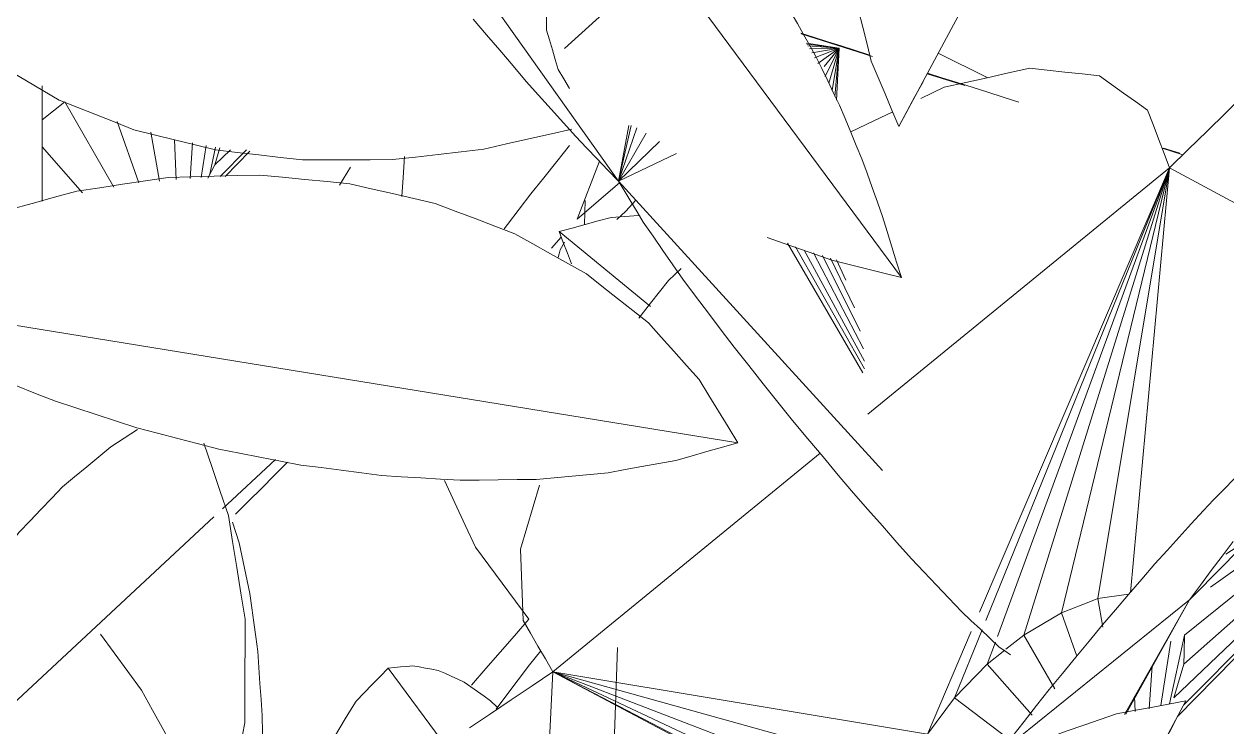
# Model space of a CAD drawing. Header units: metres. Extents: x 13.9 to 26.7, y -0.2 to 3.2.
# Drawn here: x 21.1602 to 21.2302, y 1.4174 to 1.4583 of the extents above; entities that cross this region are included whole.
import ezdxf

# ---------------------------------------------------------------- set-up
doc = ezdxf.new("R2010")
doc.units = ezdxf.units.M
for name, color, linetype, lineweight in [('Importações nas famílias', 10, 'Continuous', 5), ('Quadro estrutural', 7, 'Continuous', 5), ('Vegetação', 7, 'Continuous', 5)]:
    doc.layers.add(name, color=color, linetype=linetype, lineweight=lineweight)

# ---------------------------------------------------------------- blocks, each defined once
blk = doc.blocks.new('Planta_pergolado_12200 - plantas pergolado_skp_Component_12-V2690-Corte 1')
at = {"layer": 'Importações nas famílias'}
blk.add_line((21.227795, 1.418904), (21.208776, 1.383444), dxfattribs=at)
at = {"layer": 'Importações nas famílias', "flags": 128}
for points in [[(21.223757, 1.418159), (21.224767, 1.418345), (21.225776, 1.418532), (21.226786, 1.418718), (21.227795, 1.418904)], [(21.219941, 1.416826), (21.220895, 1.417159), (21.221849, 1.417492), (21.222803, 1.417826), (21.223757, 1.418159)], [(21.227316, 1.417993), (21.227076, 1.417537), (21.226836, 1.417081)], [(21.216436, 1.414936), (21.217312, 1.415408), (21.218188, 1.415881), (21.219064, 1.416353), (21.219941, 1.416826)], [(21.226836, 1.417081), (21.226555, 1.41655), (21.226273, 1.416018), (21.225992, 1.415486), (21.225711, 1.414954)], [(21.213325, 1.412533), (21.214103, 1.413134), (21.214881, 1.413734), (21.215658, 1.414335), (21.216436, 1.414936)], [(21.225711, 1.414954), (21.225391, 1.414352), (21.225071, 1.413751), (21.224751, 1.413149), (21.224431, 1.412547)], [(21.210681, 1.409675), (21.211342, 1.410389), (21.212003, 1.411104), (21.212664, 1.411819), (21.213325, 1.412533)], [(21.224431, 1.412547), (21.224077, 1.411882), (21.223722, 1.411216), (21.223368, 1.410551), (21.223013, 1.409886)], [(21.223013, 1.409886), (21.222627, 1.409165), (21.222242, 1.408443), (21.221856, 1.407722), (21.221471, 1.407001)], [(21.208567, 1.406428), (21.209095, 1.407239), (21.209624, 1.408051), (21.210153, 1.408863), (21.210681, 1.409675)], [(21.221471, 1.407001), (21.221059, 1.406232), (21.220646, 1.405462), (21.220234, 1.404693), (21.219822, 1.403924)], [(21.20703, 1.402868), (21.207414, 1.403758), (21.207798, 1.404648), (21.208182, 1.405538), (21.208567, 1.406428)], [(21.219822, 1.403924), (21.219388, 1.403115), (21.218954, 1.402306), (21.218519, 1.401498), (21.218085, 1.400689)], [(21.206109, 1.399078), (21.206339, 1.400026), (21.206569, 1.400973), (21.2068, 1.40192), (21.20703, 1.402868)], [(21.218085, 1.400689), (21.217634, 1.39985), (21.217182, 1.399011), (21.216731, 1.398172), (21.21628, 1.397332)], [(21.205823, 1.395149), (21.205895, 1.396131), (21.205966, 1.397114), (21.206037, 1.398096), (21.206109, 1.399078)], [(21.21628, 1.397332), (21.215816, 1.396472), (21.215352, 1.395612), (21.214889, 1.394751), (21.214425, 1.393891)], [(21.206181, 1.391171), (21.206091, 1.392166), (21.206002, 1.39316), (21.205913, 1.394155), (21.205823, 1.395149)], [(21.207173, 1.387239), (21.206925, 1.388222), (21.206677, 1.389205), (21.206429, 1.390188), (21.206181, 1.391171)], [(21.208776, 1.383444), (21.208375, 1.384393), (21.207974, 1.385342), (21.207574, 1.38629), (21.207173, 1.387239)], [(21.210149, 1.385979), (21.209714, 1.385176), (21.209245, 1.38431), (21.208776, 1.383444)]]:
    blk.add_lwpolyline(points, dxfattribs=at)
blk = doc.blocks.new('Planta_pergolado_12200 - plantas pergolado_skp_Component_17-V2692-Corte 1')
at = {"layer": 'Importações nas famílias'}
for p in [(21.216926, 1.415857), (21.224222, 1.41812), (21.224293, 1.418139)]:
    blk.add_line(p, (21.228002, 1.424779), dxfattribs=at)
at = {"layer": 'Importações nas famílias', "flags": 128}
for points in [[(21.231201, 1.432426), (21.230604, 1.431814), (21.230008, 1.431202), (21.229411, 1.43059), (21.228814, 1.429979)], [(21.228814, 1.429979), (21.228109, 1.429202), (21.227404, 1.428426), (21.226699, 1.427649), (21.225993, 1.426872)], [(21.228002, 1.424779), (21.228636, 1.42563), (21.229271, 1.42648), (21.229905, 1.427331), (21.230539, 1.428181)], [(21.230642, 1.427452), (21.229982, 1.426784), (21.229322, 1.426116), (21.228662, 1.425448), (21.228002, 1.424779)], [(21.225993, 1.426872), (21.225228, 1.425984), (21.224463, 1.425096), (21.223698, 1.424208), (21.222933, 1.42332)], [(21.222933, 1.42332), (21.222159, 1.42238), (21.221386, 1.421441), (21.220613, 1.420502), (21.21984, 1.419563)], [(21.21984, 1.419563), (21.219111, 1.418636), (21.218383, 1.41771), (21.217655, 1.416783), (21.216926, 1.415857)]]:
    blk.add_lwpolyline(points, dxfattribs=at)
blk = doc.blocks.new('Planta_pergolado_12200 - plantas pergolado_skp_Component_16-V2693-Corte 1')
for name in ['Planta_pergolado_12200 - plantas pergolado_skp_Component_17-V2692-Corte 1', 'Planta_pergolado_12200 - plantas pergolado_skp_Component_12-V2690-Corte 1']:
    blk.add_blockref(name, (0, 0))
blk = doc.blocks.new('Planta_pergolado_12200 - plantas pergolado_skp_-V2729-Corte 1')
at = {"layer": 'Importações nas famílias'}
blk.add_line((21.193866, 1.397514), (21.194717, 1.422007), dxfattribs=at)
blk.add_blockref('Planta_pergolado_12200 - plantas pergolado_skp_Component_16-V2693-Corte 1', (0, 0))
blk = doc.blocks.new('Planta_pergolado_12200 - plantas pergolado_skp_Component_17-V2943-Corte 1')
at = {"layer": 'Importações nas famílias'}
for p, q in [((21.212369, 1.453933), (21.213738, 1.454582)), ((21.209296, 1.435576), (21.226844, 1.449906)), ((21.226844, 1.449906), (21.215792, 1.424065)), ((21.216157, 1.423587), (21.226844, 1.449906)), ((21.216826, 1.422642), (21.226844, 1.449906)), ((21.226844, 1.449906), (21.218367, 1.422738)), ((21.226844, 1.449906), (21.220562, 1.424035)), ((21.222675, 1.424851), (21.226844, 1.449906)), ((21.22457, 1.425214), (21.226844, 1.449906)), ((21.247591, 1.438713), (21.226844, 1.449906)), ((21.197696, 1.443357), (21.198426, 1.444046)), ((21.247591, 1.438713), (21.227091, 1.419076)), ((21.247591, 1.438713), (21.227306, 1.417995)), ((21.247591, 1.438713), (21.227658, 1.41866)), ((21.247591, 1.438713), (21.227685, 1.421046)), ((21.247591, 1.438713), (21.227712, 1.422738)), ((21.247591, 1.438713), (21.229226, 1.425513)), ((21.247591, 1.438713), (21.23012, 1.427447)), ((21.19096, 1.420602), (21.206518, 1.433307)), ((21.22225, 1.424687), (21.220562, 1.424035)), ((21.22225, 1.424687), (21.222675, 1.424851)), ((21.222675, 1.424851), (21.224463, 1.425115)), ((21.222675, 1.424851), (21.22297, 1.423186)), ((21.220562, 1.424035), (21.218367, 1.422738)), ((21.221445, 1.421506), (21.220562, 1.424035)), ((21.215309, 1.422935), (21.212754, 1.416963)), ((21.214325, 1.419076), (21.215933, 1.423037)), ((21.218367, 1.422738), (21.217327, 1.421911)), ((21.220161, 1.419605), (21.218367, 1.422738)), ((21.226339, 1.418636), (21.226914, 1.422373)), ((21.227712, 1.422738), (21.226844, 1.418729)), ((21.227712, 1.422738), (21.227696, 1.421724)), ((21.21624, 1.421046), (21.216712, 1.422331)), ((21.217267, 1.421863), (21.21624, 1.421046)), ((21.227696, 1.421724), (21.227685, 1.421046)), ((21.21624, 1.421046), (21.214325, 1.419076)), ((21.218843, 1.41808), (21.21624, 1.421046)), ((21.227685, 1.421046), (21.227091, 1.419076)), ((21.19096, 1.420602), (21.1897, 1.394798)), ((21.212754, 1.416963), (21.19096, 1.420602)), ((21.211634, 1.414849), (21.19096, 1.420602)), ((21.21104, 1.412879), (21.19096, 1.420602)), ((21.211013, 1.411187), (21.19096, 1.420602)), ((21.211044, 1.410156), (21.19096, 1.420602)), ((21.210919, 1.41003), (21.19096, 1.420602)), ((21.225661, 1.418443), (21.225831, 1.420955)), ((21.214325, 1.419076), (21.212754, 1.416963)), ((21.217545, 1.416644), (21.214325, 1.419076)), ((21.224844, 1.418285), (21.224809, 1.419154))]:
    blk.add_line(p, q, dxfattribs=at)
at = {"layer": 'Importações nas famílias', "flags": 128}
for points in [[(21.213738, 1.454582), (21.214982, 1.454861), (21.216227, 1.455141), (21.217472, 1.455421), (21.218717, 1.4557)], [(21.218717, 1.4557), (21.219731, 1.455587), (21.220745, 1.455473), (21.221759, 1.45536), (21.222774, 1.455246)], [(21.222774, 1.455246), (21.223471, 1.454749), (21.224168, 1.454252), (21.224865, 1.453755), (21.225562, 1.453258)], [(21.226844, 1.449906), (21.227935, 1.450973), (21.229026, 1.45204), (21.230117, 1.453107), (21.231208, 1.454174)], [(21.20829, 1.451999), (21.209631, 1.452635), (21.210735, 1.453158)], [(21.225562, 1.453258), (21.225883, 1.45242), (21.226203, 1.451582), (21.226524, 1.450744), (21.226844, 1.449906)], [(21.195953, 1.441153), (21.196649, 1.442033), (21.197696, 1.443357)], [(21.189082, 1.427732), (21.18945, 1.428974), (21.189817, 1.430216), (21.190185, 1.431459)], [(21.189222, 1.423581), (21.189187, 1.424619), (21.189152, 1.425657), (21.189117, 1.426694), (21.189082, 1.427732)], [(21.19096, 1.420602), (21.190525, 1.421347), (21.190091, 1.422091), (21.189656, 1.422836), (21.189222, 1.423581)], [(21.186113, 1.417347), (21.187325, 1.418161), (21.188536, 1.418975), (21.189748, 1.419788), (21.19096, 1.420602)]]:
    blk.add_lwpolyline(points, dxfattribs=at)
blk = doc.blocks.new('Planta_pergolado_12200 - plantas pergolado_skp_Component_16-V2944-Corte 1')
blk.add_blockref('Planta_pergolado_12200 - plantas pergolado_skp_Component_17-V2943-Corte 1', (0, 0))
blk = doc.blocks.new('Planta_pergolado_12200 - plantas pergolado_skp_-V2966-Corte 1')
at = {"layer": 'Importações nas famílias'}
blk.add_line((21.212116, 1.475464), (21.19163, 1.456831), dxfattribs=at)
blk.add_blockref('Planta_pergolado_12200 - plantas pergolado_skp_Component_16-V2944-Corte 1', (0, 0))
blk = doc.blocks.new('Planta_pergolado_12200 - plantas pergolado_skp_-V2967-Corte 1')
blk.add_blockref('Planta_pergolado_12200 - plantas pergolado_skp_-V2966-Corte 1', (0, 0))
blk = doc.blocks.new('Planta_pergolado_12200 - plantas pergolado_skp_-V2968-Corte 1')
for name in ['Planta_pergolado_12200 - plantas pergolado_skp_-V2967-Corte 1', 'Planta_pergolado_12200 - plantas pergolado_skp_-V2729-Corte 1']:
    blk.add_blockref(name, (0, 0))
blk = doc.blocks.new('Planta_pergolado_12200 - plantas pergolado_skp_Component_12-V3044-Corte 1')
at = {"layer": 'Importações nas famílias'}
for p, q in [((21.171725, 1.430067), (21.174811, 1.432938)), ((21.152576, 1.412255), (21.171237, 1.429613)), ((21.155824, 1.414538), (21.155332, 1.414143))]:
    blk.add_line(p, q, dxfattribs=at)
at = {"layer": 'Importações nas famílias', "flags": 128}
for points in [[(21.16524, 1.433686), (21.166009, 1.434188), (21.166779, 1.434691)], [(21.162426, 1.431353), (21.16313, 1.431936), (21.163833, 1.432519), (21.164537, 1.433103), (21.16524, 1.433686)], [(21.175514, 1.432792), (21.174766, 1.432034), (21.174019, 1.431276)], [(21.159907, 1.428724), (21.160536, 1.429382), (21.161166, 1.430039), (21.161796, 1.430696), (21.162426, 1.431353)], [(21.174019, 1.431276), (21.173256, 1.430521), (21.172494, 1.429766)], [(21.15771, 1.425829), (21.158259, 1.426553), (21.158808, 1.427276), (21.159357, 1.428), (21.159907, 1.428724)], [(21.15586, 1.422698), (21.156322, 1.42348), (21.156785, 1.424263), (21.157247, 1.425046), (21.15771, 1.425829)], [(21.154377, 1.419367), (21.154748, 1.4202), (21.155118, 1.421032), (21.155489, 1.421865), (21.15586, 1.422698)], [(21.153279, 1.415873), (21.153553, 1.416746), (21.153828, 1.41762), (21.154102, 1.418493), (21.154377, 1.419367)], [(21.152576, 1.412255), (21.152752, 1.413159), (21.152927, 1.414064), (21.153103, 1.414968), (21.153279, 1.415873)], [(21.155332, 1.414143), (21.154936, 1.413852), (21.154539, 1.413561), (21.154142, 1.413269), (21.153746, 1.412978)], [(21.153746, 1.412978), (21.153453, 1.412797), (21.153161, 1.412616), (21.152869, 1.412435), (21.152576, 1.412255)]]:
    blk.add_lwpolyline(points, dxfattribs=at)
blk = doc.blocks.new('Planta_pergolado_12200 - plantas pergolado_skp_Component_12-V625-Corte 1')
at = {"layer": 'Importações nas famílias'}
blk.add_line((16.713367, 1.409549), (16.713492, 1.408779), dxfattribs=at)
at = {"layer": 'Importações nas famílias', "flags": 128}
for points in [[(16.71424, 1.437519), (16.714043, 1.436914), (16.713846, 1.436309)], [(16.713846, 1.436309), (16.71369, 1.435576), (16.713533, 1.434843), (16.713376, 1.43411), (16.71322, 1.433377)], [(16.71322, 1.433377), (16.713107, 1.432534), (16.712994, 1.431691), (16.712881, 1.430848), (16.712769, 1.430005)], [(16.712769, 1.430005), (16.712703, 1.429071), (16.712637, 1.428137), (16.71257, 1.427204), (16.712504, 1.42627)], [(16.712504, 1.42627), (16.712486, 1.425268), (16.712468, 1.424266), (16.712451, 1.423264), (16.712433, 1.422261)], [(16.712433, 1.422261), (16.712463, 1.421214), (16.712494, 1.420167), (16.712524, 1.41912), (16.712555, 1.418072)], [(16.712555, 1.418072), (16.712634, 1.417005), (16.712712, 1.415937), (16.71279, 1.414869), (16.712869, 1.413801)], [(16.712869, 1.413801), (16.712993, 1.412738), (16.713118, 1.411675), (16.713242, 1.410612), (16.713367, 1.409549)]]:
    blk.add_lwpolyline(points, dxfattribs=at)
blk = doc.blocks.new('Planta_pergolado_12200 - plantas pergolado_skp_Component_12-V626-Corte 1')
at = {"layer": 'Importações nas famílias'}
blk.add_line((16.69223, 1.474576), (16.675313, 1.451748), dxfattribs=at)
at = {"layer": 'Importações nas famílias', "flags": 128}
for points in [[(16.689323, 1.47445), (16.688944, 1.47428), (16.688565, 1.474109), (16.688187, 1.473939), (16.687808, 1.473768)], [(16.690802, 1.474721), (16.690433, 1.474653), (16.690063, 1.474585), (16.689693, 1.474518), (16.689323, 1.47445)], [(16.69223, 1.474576), (16.691873, 1.474612), (16.691516, 1.474648), (16.691159, 1.474685), (16.690802, 1.474721)], [(16.694104, 1.472664), (16.693635, 1.473142), (16.693167, 1.47362), (16.692698, 1.474098), (16.69223, 1.474576)], [(16.687808, 1.473768), (16.687424, 1.473497), (16.68704, 1.473225), (16.686657, 1.472954), (16.686273, 1.472682)], [(16.686273, 1.472682), (16.685889, 1.472312), (16.685505, 1.471943), (16.685121, 1.471573), (16.684737, 1.471204)], [(16.695368, 1.470585), (16.695052, 1.471105), (16.694736, 1.471625), (16.69442, 1.472145), (16.694104, 1.472664)], [(16.684737, 1.471204), (16.684356, 1.47074), (16.683976, 1.470276), (16.683596, 1.469813), (16.683215, 1.469349)], [(16.695992, 1.468388), (16.695836, 1.468938), (16.69568, 1.469487), (16.695524, 1.470036), (16.695368, 1.470585)], [(16.683215, 1.469349), (16.682843, 1.468797), (16.68247, 1.468245), (16.682098, 1.467692), (16.681726, 1.46714)], [(16.695963, 1.466125), (16.69597, 1.466691), (16.695978, 1.467256), (16.695985, 1.467822), (16.695992, 1.468388)], [(16.681726, 1.46714), (16.681365, 1.466505), (16.681005, 1.46587), (16.680645, 1.465235), (16.680285, 1.4646)], [(16.69528, 1.463847), (16.695451, 1.464417), (16.695622, 1.464986), (16.695792, 1.465555), (16.695963, 1.466125)], [(16.680285, 1.4646), (16.67994, 1.46389), (16.679596, 1.463179), (16.679252, 1.462469), (16.678908, 1.461758)], [(16.69462, 1.462729), (16.69495, 1.463288), (16.69528, 1.463847)], [(16.678908, 1.461758), (16.678584, 1.46098), (16.67826, 1.460202), (16.677935, 1.459423), (16.677611, 1.458645)], [(16.677611, 1.458645), (16.67731, 1.457808), (16.67701, 1.456971), (16.676709, 1.456133), (16.676408, 1.455296)], [(16.676408, 1.455296), (16.676135, 1.454409), (16.675861, 1.453522), (16.675587, 1.452635), (16.675313, 1.451748)], [(16.679353, 1.452759), (16.680297, 1.453087), (16.681241, 1.453414), (16.682186, 1.453742), (16.68313, 1.45407)], [(16.675313, 1.451748), (16.676323, 1.452001), (16.677333, 1.452253), (16.678343, 1.452506), (16.679353, 1.452759)]]:
    blk.add_lwpolyline(points, dxfattribs=at)
blk = doc.blocks.new('Planta_pergolado_12200 - plantas pergolado_skp_Component_12-V628-Corte 1')
at = {"layer": 'Importações nas famílias'}
for p, q in [((16.656438, 1.495989), (16.675457, 1.460529)), ((16.675667, 1.483512), (16.675138, 1.484324))]:
    blk.add_line(p, q, dxfattribs=at)
at = {"layer": 'Importações nas famílias', "flags": 128}
for points in [[(16.660476, 1.495244), (16.659466, 1.49543), (16.658457, 1.495616), (16.657447, 1.495803), (16.656438, 1.495989)], [(16.664292, 1.49391), (16.663338, 1.494244), (16.662384, 1.494577), (16.66143, 1.49491), (16.660476, 1.495244)], [(16.656917, 1.495078), (16.657157, 1.494622), (16.657397, 1.494166)], [(16.657397, 1.494166), (16.657678, 1.493634), (16.65796, 1.493103), (16.658241, 1.492571), (16.658523, 1.492039)], [(16.667797, 1.49202), (16.666921, 1.492493), (16.666045, 1.492965), (16.665169, 1.493438), (16.664292, 1.49391)], [(16.658523, 1.492039), (16.658842, 1.491437), (16.659162, 1.490835), (16.659482, 1.490233), (16.659802, 1.489632)], [(16.670908, 1.489618), (16.67013, 1.490218), (16.669353, 1.490819), (16.668575, 1.49142), (16.667797, 1.49202)], [(16.659802, 1.489632), (16.660156, 1.488966), (16.660511, 1.488301), (16.660866, 1.487636), (16.66122, 1.486971)], [(16.67223, 1.488189), (16.671569, 1.488903), (16.670908, 1.489618)], [(16.66122, 1.486971), (16.661606, 1.486249), (16.661991, 1.485528), (16.662377, 1.484807), (16.662762, 1.484086)], [(16.662762, 1.484086), (16.663174, 1.483316), (16.663587, 1.482547), (16.663999, 1.481778), (16.664411, 1.481009)], [(16.677203, 1.479952), (16.676819, 1.480842), (16.676435, 1.481732), (16.676051, 1.482622), (16.675667, 1.483512)], [(16.664411, 1.481009), (16.664845, 1.4802), (16.665279, 1.479391), (16.665714, 1.478582), (16.666148, 1.477774)], [(16.678124, 1.476163), (16.677894, 1.47711), (16.677664, 1.478058), (16.677433, 1.479005), (16.677203, 1.479952)], [(16.666148, 1.477774), (16.666599, 1.476935), (16.667051, 1.476095), (16.667502, 1.475256), (16.667953, 1.474417)], [(16.67841, 1.472234), (16.678339, 1.473216), (16.678267, 1.474198), (16.678196, 1.475181), (16.678124, 1.476163)], [(16.667953, 1.474417), (16.668417, 1.473557), (16.668881, 1.472696), (16.669344, 1.471836), (16.669808, 1.470976)], [(16.678052, 1.468256), (16.678142, 1.46925), (16.678231, 1.470245), (16.678321, 1.471239), (16.67841, 1.472234)], [(16.67706, 1.464324), (16.677308, 1.465307), (16.677556, 1.46629), (16.677804, 1.467273), (16.678052, 1.468256)], [(16.675457, 1.460529), (16.675858, 1.461478), (16.676259, 1.462426), (16.67666, 1.463375), (16.67706, 1.464324)], [(16.67405, 1.463127), (16.674519, 1.462261), (16.674988, 1.461395), (16.675457, 1.460529)]]:
    blk.add_lwpolyline(points, dxfattribs=at)
blk = doc.blocks.new('Planta_pergolado_12200 - plantas pergolado_skp_Component_12-V3045-Corte 1')
at = {"layer": 'Importações nas famílias'}
blk.add_line((21.196647, 1.441847), (21.191319, 1.446192), dxfattribs=at)
at = {"layer": 'Importações nas famílias', "flags": 128}
for points in [[(21.191319, 1.446192), (21.192077, 1.4464), (21.192834, 1.446607), (21.193591, 1.446815), (21.194348, 1.447022)], [(21.194348, 1.447022), (21.195149, 1.447073), (21.19595, 1.447123)], [(21.192052, 1.444323), (21.191808, 1.444946), (21.191563, 1.445569), (21.191319, 1.446192)]]:
    blk.add_lwpolyline(points, dxfattribs=at)
blk = doc.blocks.new('Planta_pergolado_12200 - plantas pergolado_skp_Component_17-V3046-Corte 1')
at = {"layer": 'Importações nas famílias'}
for p, q in [((21.192375, 1.446926), (21.193663, 1.450288)), ((21.194853, 1.449044), (21.192375, 1.446926)), ((21.195199, 1.447386), (21.195793, 1.448015)), ((21.194688, 1.446893), (21.195199, 1.447386)), ((21.190881, 1.445225), (21.191446, 1.445868)), ((21.191626, 1.445577), (21.191377, 1.445127))]:
    blk.add_line(p, q, dxfattribs=at)
at = {"layer": 'Importações nas famílias', "flags": 128}
for points in [[(21.191934, 1.451203), (21.191182, 1.450264), (21.190429, 1.449325), (21.189677, 1.448385)], [(21.189677, 1.448385), (21.188999, 1.447497), (21.188322, 1.446609), (21.188125, 1.44635)], [(21.191377, 1.445127), (21.191326, 1.444907), (21.191275, 1.444687)]]:
    blk.add_lwpolyline(points, dxfattribs=at)
blk = doc.blocks.new('Planta_pergolado_12200 - plantas pergolado_skp_Component_16-V3047-Corte 1')
for name in ['Planta_pergolado_12200 - plantas pergolado_skp_Component_17-V3046-Corte 1', 'Planta_pergolado_12200 - plantas pergolado_skp_Component_12-V3045-Corte 1', 'Planta_pergolado_12200 - plantas pergolado_skp_Component_12-V3044-Corte 1']:
    blk.add_blockref(name, (0, 0))
at = {"extrusion": (0, 0, -1)}
for name, zscale in [('Planta_pergolado_12200 - plantas pergolado_skp_Component_12-V628-Corte 1', -1), ('Planta_pergolado_12200 - plantas pergolado_skp_Component_12-V626-Corte 1', -0.9999999999999996), ('Planta_pergolado_12200 - plantas pergolado_skp_Component_12-V625-Corte 1', -0.9999999999999996)]:
    blk.add_blockref(name, (-37.88655, -0.008219), dxfattribs=dict(at, zscale=zscale))
blk = doc.blocks.new('Planta_pergolado_12200 - plantas pergolado_skp_-V3114-Corte 1')
blk.add_blockref('Planta_pergolado_12200 - plantas pergolado_skp_Component_16-V3047-Corte 1', (0, 0))
blk = doc.blocks.new('Planta_pergolado_12200 - plantas pergolado_skp_Component_12-V2979-Corte 1')
at = {"layer": 'Importações nas famílias'}
for p, q in [((21.18138, 0.810196), (21.184852, 0.805511)), ((21.17919, 0.807765), (21.179506, 0.808284)), ((21.187337, 0.808302), (21.187721, 0.807932))]:
    blk.add_line(p, q, dxfattribs=at)
at = {"layer": 'Importações nas famílias', "flags": 128}
for points in [[(21.179506, 0.808284), (21.179975, 0.808762), (21.180443, 0.80924), (21.180912, 0.809718), (21.18138, 0.810196)], [(21.18138, 0.810196), (21.181737, 0.810232), (21.182094, 0.810268), (21.182451, 0.810304), (21.182807, 0.810341)], [(21.182807, 0.810341), (21.183177, 0.810273), (21.183547, 0.810205), (21.183917, 0.810138), (21.184287, 0.81007)], [(21.184287, 0.81007), (21.184666, 0.8099), (21.185044, 0.809729), (21.185423, 0.809559), (21.185802, 0.809388)], [(21.185802, 0.809388), (21.186186, 0.809117), (21.186569, 0.808845), (21.186953, 0.808573), (21.187337, 0.808302)], [(21.178242, 0.806205), (21.178558, 0.806725), (21.178874, 0.807245), (21.17919, 0.807764)], [(21.177617, 0.804008), (21.177773, 0.804557), (21.17793, 0.805107), (21.178086, 0.805656), (21.178242, 0.806205)], [(21.177647, 0.801745), (21.177639, 0.80231), (21.177632, 0.802876), (21.177625, 0.803442), (21.177617, 0.804008)], [(21.17833, 0.799467), (21.178159, 0.800037), (21.177988, 0.800606), (21.177817, 0.801175), (21.177647, 0.801745)]]:
    blk.add_lwpolyline(points, dxfattribs=at)
blk = doc.blocks.new('Planta_pergolado_12200 - plantas pergolado_skp_Component_17-V533-Corte 1')
at = {"layer": 'Importações nas famílias'}
blk.add_line((16.6963, 0.819427), (16.696952, 0.818606), dxfattribs=at)
at = {"layer": 'Importações nas famílias', "flags": 128}
blk.add_lwpolyline([(16.696952, 0.818606), (16.697609, 0.817736), (16.698265, 0.816865), (16.6989, 0.816024)], dxfattribs=at)
blk = doc.blocks.new('Planta_pergolado_12200 - plantas pergolado_skp_Component_16-V3181-Corte 1')
at = {"extrusion": (0, 0, -1), "zscale": -0.9999999999999997}
blk.add_blockref('Planta_pergolado_12200 - plantas pergolado_skp_Component_17-V533-Corte 1', (-37.88655, 0.602393), dxfattribs=at)
blk.add_blockref('Planta_pergolado_12200 - plantas pergolado_skp_Component_12-V2979-Corte 1', (0, 0.610611))
blk = doc.blocks.new('Planta_pergolado_12200 - plantas pergolado_skp_Component_17-V3220-Corte 1')
at = {"layer": 'Importações nas famílias'}
for p, q in [((21.162561, 1.453741), (21.161243, 1.452693)), ((21.165408, 1.44877), (21.162561, 1.453741)), ((21.166856, 1.449026), (21.16561, 1.452594)), ((21.167557, 1.451974), (21.168061, 1.449131)), ((21.163591, 1.448454), (21.161243, 1.451127)), ((21.169042, 1.449217), (21.168947, 1.451531)), ((21.169845, 1.449288), (21.169984, 1.451346)), ((21.170488, 1.449344), (21.170775, 1.451205)), ((21.171336, 1.451104), (21.170995, 1.449532)), ((21.171582, 1.45106), (21.171286, 1.45008)), ((21.172195, 1.450951), (21.171286, 1.45008)), ((21.173126, 1.450944), (21.17159, 1.449399)), ((21.173327, 1.450864), (21.171883, 1.449389)), ((21.171286, 1.45008), (21.170878, 1.449309)), ((21.17919, 1.449933), (21.178534, 1.448902))]:
    blk.add_line(p, q, dxfattribs=at)
blk = doc.blocks.new('Planta_pergolado_12200 - plantas pergolado_skp_Component_16-V3221-Corte 1')
blk.add_blockref('Planta_pergolado_12200 - plantas pergolado_skp_Component_17-V3220-Corte 1', (0, 0))
blk = doc.blocks.new('Planta_pergolado_12200 - plantas pergolado_skp_-V3233-Corte 1')
blk.add_blockref('Planta_pergolado_12200 - plantas pergolado_skp_Component_16-V3221-Corte 1', (0, 0))
blk = doc.blocks.new('Planta_pergolado_12200 - plantas pergolado_skp_-V3234-Corte 1')
for name in ['Planta_pergolado_12200 - plantas pergolado_skp_-V3233-Corte 1', 'Planta_pergolado_12200 - plantas pergolado_skp_Component_16-V3181-Corte 1']:
    blk.add_blockref(name, (0, 0))
blk = doc.blocks.new('Planta_pergolado_12200 - plantas pergolado_skp_Component_12-V99-Corte 1')
at = {"layer": 'Importações nas famílias'}
blk.add_line((16.590183, 0.297102), (16.643327, 0.305728), dxfattribs=at)
at = {"layer": 'Importações nas famílias', "flags": 128}
for points in [[(16.617995, 0.312666), (16.61669, 0.312539), (16.615385, 0.312412), (16.614081, 0.312285), (16.612776, 0.312158)], [(16.623329, 0.312523), (16.621995, 0.312559), (16.620662, 0.312595), (16.619329, 0.31263), (16.617995, 0.312666)], [(16.628652, 0.311732), (16.627321, 0.31193), (16.625991, 0.312127), (16.62466, 0.312325), (16.623329, 0.312523)], [(16.612776, 0.312158), (16.61153, 0.311871), (16.610284, 0.311584), (16.609039, 0.311297), (16.607793, 0.31101)], [(16.63384, 0.310311), (16.632543, 0.310666), (16.631246, 0.311021), (16.629949, 0.311377), (16.628652, 0.311732)], [(16.607793, 0.31101), (16.606636, 0.31057), (16.605479, 0.31013), (16.604322, 0.30969), (16.603164, 0.30925)], [(16.63877, 0.308294), (16.637537, 0.308798), (16.636305, 0.309302), (16.635072, 0.309807), (16.63384, 0.310311)], [(16.603164, 0.30925), (16.602123, 0.308667), (16.601081, 0.308084), (16.60004, 0.307501), (16.598998, 0.306919)], [(16.643327, 0.305728), (16.642188, 0.30637), (16.641048, 0.307011), (16.639909, 0.307653), (16.63877, 0.308294)], [(16.598998, 0.306919), (16.598096, 0.306207), (16.597195, 0.305495), (16.596293, 0.304782), (16.595392, 0.30407)], [(16.639026, 0.303411), (16.640101, 0.30399), (16.641176, 0.304569), (16.642252, 0.305149), (16.643327, 0.305728)], [(16.595392, 0.30407), (16.594651, 0.303246), (16.593911, 0.302422), (16.593171, 0.301597), (16.59243, 0.300773)], [(16.63453, 0.301331), (16.635654, 0.301851), (16.636778, 0.302371), (16.637902, 0.302891), (16.639026, 0.303411)], [(16.629889, 0.299511), (16.631049, 0.299966), (16.632209, 0.300421), (16.633369, 0.300876), (16.63453, 0.301331)], [(16.59243, 0.300773), (16.591868, 0.299855), (16.591307, 0.298938), (16.590745, 0.29802), (16.590183, 0.297102)], [(16.625155, 0.297973), (16.626338, 0.298358), (16.627522, 0.298742), (16.628705, 0.299127), (16.629889, 0.299511)], [(16.62038, 0.296732), (16.621574, 0.297043), (16.622767, 0.297353), (16.623961, 0.297663), (16.625155, 0.297973)], [(16.590183, 0.297102), (16.591089, 0.296845), (16.591994, 0.296587), (16.5929, 0.296329), (16.593805, 0.296071)], [(16.615617, 0.295804), (16.616808, 0.296036), (16.617999, 0.296268), (16.619189, 0.2965), (16.62038, 0.296732)], [(16.593805, 0.296071), (16.594788, 0.295893), (16.59577, 0.295715), (16.596753, 0.295537), (16.597735, 0.295359)], [(16.61092, 0.295197), (16.612095, 0.295349), (16.613269, 0.2955), (16.614443, 0.295652), (16.615617, 0.295804)], [(16.597735, 0.295359), (16.598784, 0.295262), (16.599832, 0.295166), (16.600881, 0.29507), (16.601929, 0.294973)], [(16.601929, 0.294973), (16.603032, 0.29496), (16.604135, 0.294946), (16.605238, 0.294933), (16.606341, 0.294919)], [(16.606341, 0.294919), (16.607485, 0.294989), (16.60863, 0.295058), (16.609775, 0.295128), (16.61092, 0.295197)]]:
    blk.add_lwpolyline(points, dxfattribs=at)
blk = doc.blocks.new('Planta_pergolado_12200 - plantas pergolado_skp_Component_12-V926-Corte 1')
at = {"layer": 'Importações nas famílias', "flags": 128}
for points in [[(16.721908, 1.431011), (16.721114, 1.429925), (16.720319, 1.428838), (16.719525, 1.427752)], [(16.719525, 1.427752), (16.71888, 1.426579), (16.718235, 1.425407), (16.717591, 1.424235), (16.716946, 1.423062)]]:
    blk.add_lwpolyline(points, dxfattribs=at)
blk = doc.blocks.new('Planta_pergolado_12200 - plantas pergolado_skp_Component_17-V3281-Corte 1')
at = {"layer": 'Importações nas famílias', "flags": 128}
for points in [[(21.17208, 1.429678), (21.171604, 1.431081), (21.171128, 1.432484), (21.170651, 1.433887)], [(21.173052, 1.423656), (21.172809, 1.425161), (21.172566, 1.426667), (21.172323, 1.428173), (21.17208, 1.429678)], [(21.173026, 1.417634), (21.173032, 1.419139), (21.173039, 1.420645), (21.173046, 1.42215), (21.173052, 1.423656)], [(21.172002, 1.412022), (21.172258, 1.413425), (21.172514, 1.414828), (21.17277, 1.416231), (21.173026, 1.417634)]]:
    blk.add_lwpolyline(points, dxfattribs=at)
blk = doc.blocks.new('Planta_pergolado_12200 - plantas pergolado_skp_Component_16-V3282-Corte 1')
blk.add_blockref('Planta_pergolado_12200 - plantas pergolado_skp_Component_17-V3281-Corte 1', (0, 0))
at = {"extrusion": (0, 0, -1)}
for name, p, zscale in [('Planta_pergolado_12200 - plantas pergolado_skp_Component_12-V99-Corte 1', (-37.79191, 1.136816), -1), ('Planta_pergolado_12200 - plantas pergolado_skp_Component_12-V926-Corte 1', (-37.88655, -0.008219), -0.9999999999999997)]:
    blk.add_blockref(name, p, dxfattribs=dict(at, zscale=zscale))
blk = doc.blocks.new('Planta_pergolado_12200 - plantas pergolado_skp_Component_12-V949-Corte 1')
at = {"layer": 'Importações nas famílias'}
blk.add_line((16.730756, 1.467049), (16.701857, 1.468766), dxfattribs=at)
at = {"layer": 'Importações nas famílias', "flags": 128}
for points in [[(16.700058, 1.475022), (16.699179, 1.474978), (16.697936, 1.474915), (16.696693, 1.474852), (16.69545, 1.474789)], [(16.69545, 1.474789), (16.694213, 1.474637), (16.693507, 1.47455)], [(16.710212, 1.474459), (16.708999, 1.474577), (16.707786, 1.474694), (16.706583, 1.474811)], [(16.714923, 1.473633), (16.713745, 1.473839), (16.712567, 1.474046), (16.71139, 1.474252), (16.710212, 1.474459)], [(16.71944, 1.47246), (16.71831, 1.472753), (16.717181, 1.473046), (16.716052, 1.473339), (16.714923, 1.473633)], [(16.723713, 1.470954), (16.722645, 1.471331), (16.721576, 1.471707), (16.720508, 1.472084), (16.71944, 1.47246)], [(16.727695, 1.469132), (16.7267, 1.469588), (16.725704, 1.470043), (16.724709, 1.470499), (16.723713, 1.470954)], [(16.730431, 1.467544), (16.729519, 1.468073), (16.728607, 1.468603), (16.727695, 1.469132)], [(16.728134, 1.464306), (16.728936, 1.464983), (16.729738, 1.46566), (16.73054, 1.466337)], [(16.724317, 1.462062), (16.725271, 1.462623), (16.726226, 1.463184), (16.72718, 1.463745), (16.728134, 1.464306)], [(16.719981, 1.460335), (16.721065, 1.460767), (16.722149, 1.461198), (16.723233, 1.46163), (16.724317, 1.462062)], [(16.694494, 1.460374), (16.695669, 1.460106), (16.696982, 1.459807), (16.698295, 1.459508), (16.699608, 1.459208)], [(16.715227, 1.459165), (16.716415, 1.459458), (16.717604, 1.45975), (16.718792, 1.460043), (16.719981, 1.460335)], [(16.699608, 1.459208), (16.700935, 1.459055), (16.702263, 1.458902), (16.703591, 1.458749), (16.704919, 1.458596)], [(16.710167, 1.458581), (16.711432, 1.458727), (16.712697, 1.458873), (16.713962, 1.459019), (16.715227, 1.459165)], [(16.704919, 1.458596), (16.706231, 1.458592), (16.707543, 1.458588), (16.708855, 1.458585), (16.710167, 1.458581)]]:
    blk.add_lwpolyline(points, dxfattribs=at)
blk = doc.blocks.new('Planta_pergolado_12200 - plantas pergolado_skp_Component_17-V3299-Corte 1')
at = {"layer": 'Importações nas famílias'}
blk.add_line((21.213376, 1.456568), (21.216227, 1.455154), dxfattribs=at)
at = {"layer": 'Importações nas famílias', "flags": 128}
for points in [[(21.182333, 1.450567), (21.182244, 1.449343), (21.182163, 1.448238)], [(21.184644, 1.431722), (21.185245, 1.430427), (21.185846, 1.429132), (21.186448, 1.427837)], [(21.186448, 1.427837), (21.187224, 1.426792), (21.187999, 1.425747), (21.188775, 1.424701), (21.189551, 1.423656)], [(21.189551, 1.423656), (21.188717, 1.422699), (21.187884, 1.421742), (21.18705, 1.420785), (21.186217, 1.419828)]]:
    blk.add_lwpolyline(points, dxfattribs=at)
blk = doc.blocks.new('Planta_pergolado_12200 - plantas pergolado_skp_Component_16-V3300-Corte 1')
at = {"extrusion": (0, 0, -1), "zscale": -0.9999999999999998}
blk.add_blockref('Planta_pergolado_12200 - plantas pergolado_skp_Component_12-V949-Corte 1', (-37.88655, -0.008219), dxfattribs=at)
blk.add_blockref('Planta_pergolado_12200 - plantas pergolado_skp_Component_17-V3299-Corte 1', (0, 0))
blk = doc.blocks.new('Planta_pergolado_12200 - plantas pergolado_skp_-V3302-Corte 1')
for name in ['Planta_pergolado_12200 - plantas pergolado_skp_Component_16-V3282-Corte 1', 'Planta_pergolado_12200 - plantas pergolado_skp_Component_16-V3300-Corte 1']:
    blk.add_blockref(name, (0, 0))
blk = doc.blocks.new('Planta_pergolado_12200 - plantas pergolado_skp_-V3303-Corte 1')
blk.add_blockref('Planta_pergolado_12200 - plantas pergolado_skp_-V3302-Corte 1', (0, 0))
blk = doc.blocks.new('Planta_pergolado_12200 - plantas pergolado_skp_-V3304-Corte 1')
for name in ['Planta_pergolado_12200 - plantas pergolado_skp_-V3303-Corte 1', 'Planta_pergolado_12200 - plantas pergolado_skp_-V3234-Corte 1', 'Planta_pergolado_12200 - plantas pergolado_skp_-V3114-Corte 1']:
    blk.add_blockref(name, (0, 0))
blk = doc.blocks.new('Planta_pergolado_12200 - plantas pergolado_skp_Component_12-V3464-Corte 1')
at = {"layer": 'Importações nas famílias'}
for p, q in [((21.209562, 1.456377), (21.205403, 1.457694)), ((21.209352, 1.456478), (21.208519, 1.456741)), ((21.214928, 1.454679), (21.212736, 1.455373)), ((21.227618, 1.450663), (21.226408, 1.451046)), ((21.227439, 1.450746), (21.226493, 1.451047))]:
    blk.add_line(p, q, dxfattribs=at)
at = {"layer": 'Importações nas famílias', "flags": 128}
for points in [[(21.208519, 1.456741), (21.207738, 1.456987), (21.206958, 1.457232), (21.206177, 1.457478), (21.205396, 1.457724)], [(21.215353, 1.454582), (21.214478, 1.454859), (21.213602, 1.455136), (21.212752, 1.455404)], [(21.21808, 1.453718), (21.217171, 1.454006), (21.216262, 1.454294), (21.215353, 1.454582)]]:
    blk.add_lwpolyline(points, dxfattribs=at)
blk = doc.blocks.new('Planta_pergolado_12200 - plantas pergolado_skp_Component_17-V3466-Corte 1')
at = {"layer": 'Importações nas famílias'}
for p, q in [((21.194783, 1.449121), (21.178178, 1.472481)), ((21.207622, 1.456857), (21.205715, 1.457143)), ((21.207622, 1.456857), (21.205739, 1.457101)), ((21.207622, 1.456857), (21.205801, 1.456991)), ((21.207622, 1.456857), (21.205899, 1.456818)), ((21.207622, 1.456857), (21.206031, 1.456587)), ((21.207622, 1.456857), (21.206192, 1.456303)), ((21.207622, 1.456857), (21.206379, 1.455972)), ((21.207622, 1.456857), (21.20675, 1.455802)), ((21.207622, 1.456857), (21.206807, 1.455219)), ((21.207622, 1.456857), (21.207019, 1.454815)), ((21.207622, 1.456857), (21.207208, 1.454393)), ((21.207366, 1.454041), (21.207622, 1.456857)), ((21.207622, 1.456857), (21.207463, 1.453826)), ((21.195383, 1.452369), (21.194783, 1.449121)), ((21.195513, 1.452364), (21.194783, 1.449121)), ((21.195848, 1.452225), (21.194783, 1.449121)), ((21.196388, 1.451924), (21.194783, 1.449121)), ((21.197155, 1.451431), (21.194783, 1.449121)), ((21.198147, 1.450735), (21.194783, 1.449121)), ((21.194783, 1.449121), (21.210149, 1.432299)), ((21.209004, 1.437985), (21.20462, 1.445513)), ((21.205075, 1.445303), (21.209084, 1.438211)), ((21.205585, 1.445114), (21.2091, 1.438658)), ((21.209027, 1.439375), (21.206119, 1.444955)), ((21.208837, 1.440406), (21.206653, 1.444796)), ((21.207124, 1.444656), (21.208502, 1.441761)), ((21.207467, 1.444554), (21.208015, 1.443363))]:
    blk.add_line(p, q, dxfattribs=at)
at = {"layer": 'Importações nas famílias', "flags": 128}
for points in [[(21.186326, 1.458543), (21.187097, 1.457639), (21.187868, 1.456736), (21.188639, 1.455832), (21.18941, 1.454929)], [(21.18941, 1.454929), (21.190131, 1.454126), (21.190852, 1.453322), (21.191573, 1.452519), (21.192294, 1.451715)], [(21.192294, 1.451715), (21.192916, 1.451067), (21.193539, 1.450418), (21.194161, 1.44977), (21.194783, 1.449121)], [(21.194783, 1.449121), (21.19514, 1.448527), (21.195497, 1.447934), (21.195855, 1.44734), (21.196212, 1.446746)], [(21.196212, 1.446746), (21.196788, 1.445919), (21.197365, 1.445092), (21.197941, 1.444264), (21.198517, 1.443437)], [(21.198517, 1.443437), (21.199263, 1.442447), (21.200009, 1.441457), (21.200755, 1.440467), (21.201501, 1.439477)], [(21.201501, 1.439477), (21.202353, 1.438408), (21.203205, 1.43734), (21.204057, 1.436271), (21.204909, 1.435203)], [(21.204909, 1.435203), (21.205794, 1.434148), (21.206679, 1.433092), (21.207565, 1.432037), (21.20845, 1.430982)], [(21.20845, 1.430982), (21.209292, 1.43003), (21.210135, 1.429078), (21.210978, 1.428126), (21.21182, 1.427173)], [(21.21182, 1.427173), (21.212548, 1.426406), (21.213277, 1.425638), (21.214005, 1.424871), (21.214733, 1.424103)], [(21.214733, 1.424103), (21.215284, 1.423586), (21.215836, 1.423069), (21.216387, 1.422551), (21.216939, 1.422034)], [(21.216939, 1.422034), (21.217266, 1.421811), (21.217594, 1.421588)]]:
    blk.add_lwpolyline(points, dxfattribs=at)
blk = doc.blocks.new('Planta_pergolado_12200 - plantas pergolado_skp_Component_16-V3467-Corte 1')
for name in ['Planta_pergolado_12200 - plantas pergolado_skp_Component_17-V3466-Corte 1', 'Planta_pergolado_12200 - plantas pergolado_skp_Component_12-V3464-Corte 1']:
    blk.add_blockref(name, (0, 0))
blk = doc.blocks.new('Planta_pergolado_12200 - plantas pergolado_skp_-V3518-Corte 1')
at = {"layer": 'Importações nas famílias'}
blk.add_line((21.192847, 1.447993), (21.192799, 1.446607), dxfattribs=at)
blk.add_blockref('Planta_pergolado_12200 - plantas pergolado_skp_Component_16-V3467-Corte 1', (0, 0))
blk = doc.blocks.new('Planta_pergolado_12200 - plantas pergolado_skp_-V3670-Corte 1')
blk.add_blockref('Planta_pergolado_12200 - plantas pergolado_skp_-V3518-Corte 1', (0, 0))
blk = doc.blocks.new('Planta_pergolado_12200 - Planta_pergolado_12200-3075656-Corte 1')
for name in ['Planta_pergolado_12200 - plantas pergolado_skp_-V3670-Corte 1', 'Planta_pergolado_12200 - plantas pergolado_skp_-V3304-Corte 1', 'Planta_pergolado_12200 - plantas pergolado_skp_-V2968-Corte 1']:
    blk.add_blockref(name, (0, 0))
blk = doc.blocks.new('sloupek - Tram-3097386-Corte 1')
at = {"layer": 'Quadro estrutural', "color": 10}
blk.add_line((21.161243, 1.454672), (21.161243, 1.44796), dxfattribs=at)

msp = doc.modelspace()

# ---------------------------------------------------------------- block references
at = {"layer": 'Quadro estrutural', "color": 10}
msp.add_blockref('sloupek - Tram-3097386-Corte 1', (0, 0), dxfattribs=at)
at = {"layer": 'Vegetação', "color": 10}
msp.add_blockref('Planta_pergolado_12200 - Planta_pergolado_12200-3075656-Corte 1', (0, 0), dxfattribs=at)

doc.saveas('drawing.dxf')
